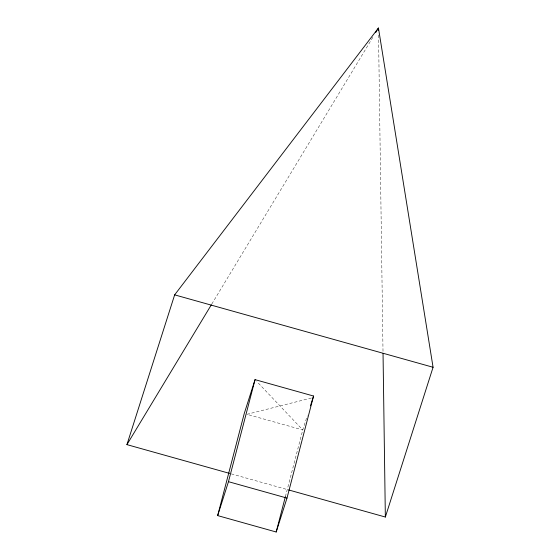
<?xml version="1.0" encoding="UTF-8"?>
<svg xmlns="http://www.w3.org/2000/svg" width="560" height="560" viewBox="0 0 560 560"><rect width="100%" height="100%" fill="white"/><g stroke="black" fill="none" stroke-linecap="round" stroke-linejoin="round"><path stroke-width="0.42" stroke-dasharray="2.8 2.1" d="M285.411 496.58L302.764 429.954L307.258 415.849M211.82 304.003L373.478 36.225M311.381 398.02L246.925 414.309L302.764 429.954L256.83 381.521M231.308 473.872L287.7 489.678M378.546 35L383.012 351.694"/><path stroke-width="0.84" d="M217.665 515.599L244.244 413.553L255.052 379.638L313.572 396.039L286.993 498.085L276.185 532L217.665 515.599L228.473 481.684L255.052 379.638M276.185 532L285.411 496.58M229.621 473.403L126.931 444.626L174.65 294.861L378.448 28L433.069 367.269L385.35 517.034L288.547 489.916M310.436 405.888L313.572 396.039M126.931 444.626L211.372 304.752M375.739 32.487L378.448 28L378.483 30.625M174.65 294.861L433.069 367.269M228.473 481.684L286.993 498.085M383.04 353.444L385.35 517.034"/></g></svg>
